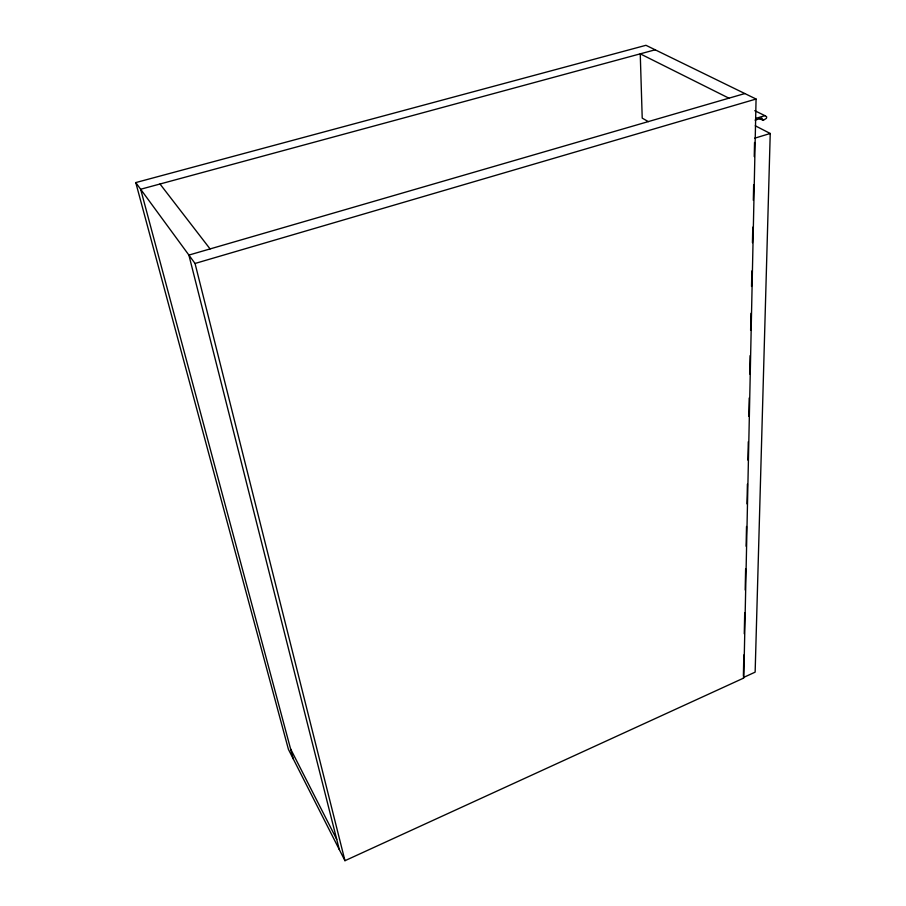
<?xml version="1.0" encoding="UTF-8"?>
<svg xmlns="http://www.w3.org/2000/svg" width="906" height="906" viewBox="0 0 906 906"><rect width="100%" height="100%" fill="white"/><g stroke="black" fill="none" stroke-linecap="round" stroke-linejoin="round"><path stroke-width="1.36" d="M743.384 676.136L743.826 654.959M744.268 633.781L744.709 612.603M745.185 590.01L745.627 568.832M746.102 546.239L746.51 526.477M746.986 503.883L747.405 484.121M747.903 460.123L748.288 441.766M748.82 416.352L749.205 398.006M749.704 373.997L750.089 355.65M750.621 330.237L750.972 313.295M751.527 286.466L751.855 270.939M752.444 242.695L752.773 227.168M753.328 200.339L753.656 184.813M754.245 156.579L754.539 142.457M756.068 99.037L743.803 678.016L344.96 860.7L288.436 749.398L135.764 182.582L645.955 45.3L756.068 99.037L195.039 263.465L135.764 182.582M755.287 125.798L770.236 133.476L755.14 672.15L743.362 677.541M755.717 118.426L764.89 115.651L766.578 116.704A2.39 1.699 -61.8 0 1 766.351 118.38L763.192 120.407L759.398 118.527M755.06 120.136L761.833 118.086L763.192 120.407M754.63 138.222L770.236 133.476M744.823 93.556L188.89 255.084L339.286 849.522M655.174 49.796L140.657 189.252L293.25 758.866M754.755 110.679L764.89 115.651M728.911 98.176L640.248 53.839L642.218 118.142L648.368 121.631M160.011 184.009L210.079 248.924M290.588 748.922L336.738 839.432M195.039 263.465L344.96 860.7"/></g></svg>
